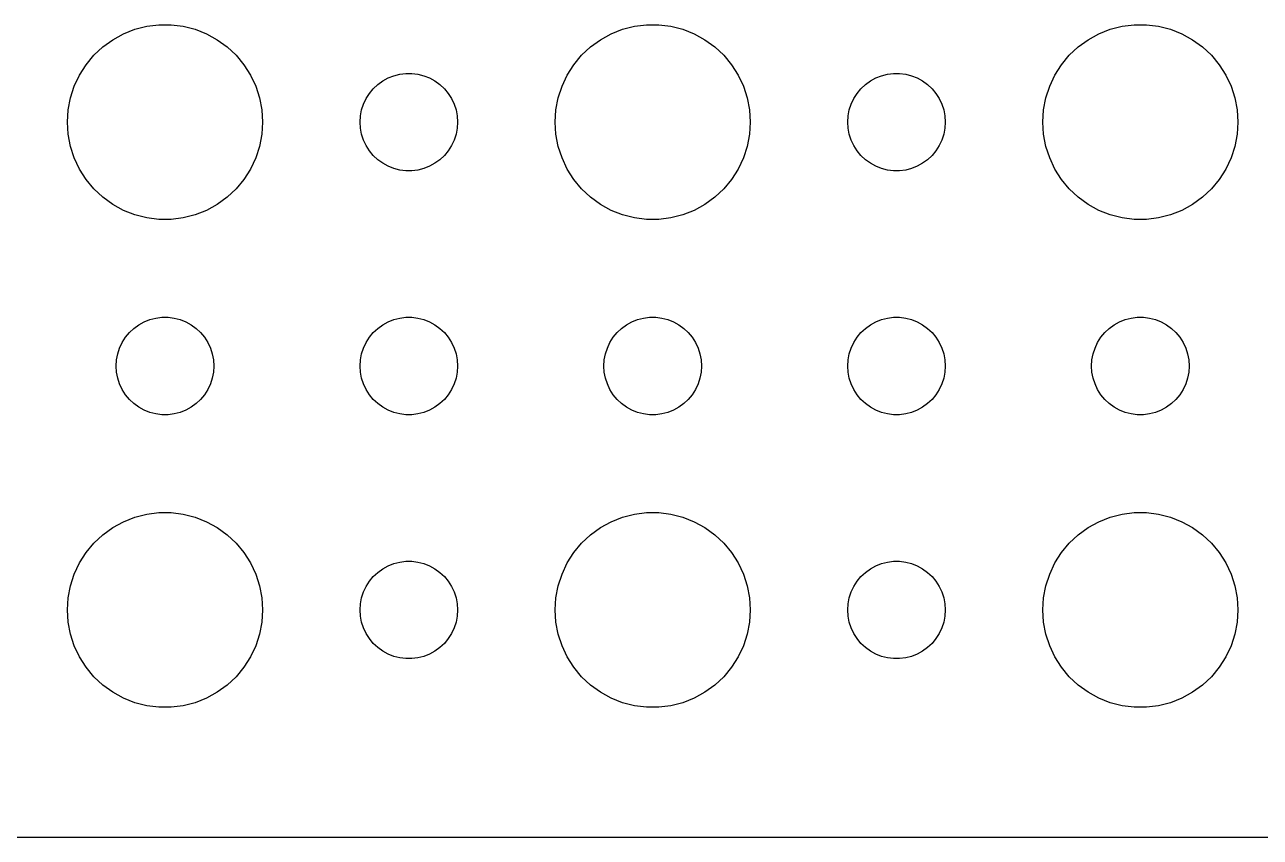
# Model space of a CAD drawing. Header units: metres. Extents: x -134 to 134, y 176 to 394.
# Drawn here: x -71.81 to -33.81, y 290.01 to 314.99 of the extents above; entities that cross this region are included whole.
import ezdxf

# ---------------------------------------------------------------- set-up
doc = ezdxf.new("R2010")
doc.units = ezdxf.units.M

msp = doc.modelspace()

# ---------------------------------------------------------------- linework, layer by layer
for p, q in [((-69.1075, 314.533), (-68.7773, 314.714)), ((-68.7773, 314.714), (-68.427, 314.853)), ((-68.427, 314.853), (-68.0621, 314.947)), ((-68.0621, 314.947), (-67.6884, 314.994)), ((-67.6884, 314.994), (-67.3116, 314.994)), ((-67.3116, 314.994), (-66.9379, 314.947)), ((-66.9379, 314.947), (-66.573, 314.853)), ((-66.573, 314.853), (-66.2227, 314.714)), ((-66.2227, 314.714), (-65.8925, 314.533)), ((-54.1075, 314.533), (-53.7773, 314.714)), ((-53.7773, 314.714), (-53.427, 314.853)), ((-53.427, 314.853), (-53.0621, 314.947)), ((-53.0621, 314.947), (-52.6884, 314.994)), ((-52.6884, 314.994), (-52.3116, 314.994)), ((-52.3116, 314.994), (-51.9379, 314.947)), ((-51.9379, 314.947), (-51.5729, 314.853)), ((-51.5729, 314.853), (-51.2227, 314.714)), ((-51.2227, 314.714), (-50.8925, 314.533)), ((-39.1075, 314.533), (-38.7773, 314.714)), ((-38.7773, 314.714), (-38.427, 314.853)), ((-38.427, 314.853), (-38.0621, 314.947)), ((-38.0621, 314.947), (-37.6884, 314.994)), ((-37.6884, 314.994), (-37.3116, 314.994)), ((-37.3116, 314.994), (-36.9379, 314.947)), ((-36.9379, 314.947), (-36.5729, 314.853)), ((-36.5729, 314.853), (-36.2227, 314.714)), ((-36.2227, 314.714), (-35.8925, 314.533)), ((-69.6869, 314.054), (-69.4123, 314.312)), ((-69.4123, 314.312), (-69.1075, 314.533)), ((-65.8925, 314.533), (-65.5877, 314.312)), ((-65.5877, 314.312), (-65.3131, 314.054)), ((-54.6869, 314.054), (-54.4123, 314.312)), ((-54.4123, 314.312), (-54.1075, 314.533)), ((-50.8925, 314.533), (-50.5877, 314.312)), ((-50.5877, 314.312), (-50.3131, 314.054)), ((-39.6869, 314.054), (-39.4123, 314.312)), ((-39.4123, 314.312), (-39.1075, 314.533)), ((-35.8925, 314.533), (-35.5877, 314.312)), ((-35.5877, 314.312), (-35.3131, 314.054)), ((-69.927, 313.763), (-69.6869, 314.054)), ((-65.3131, 314.054), (-65.073, 313.763)), ((-54.927, 313.763), (-54.6869, 314.054)), ((-50.3131, 314.054), (-50.0729, 313.763)), ((-39.927, 313.763), (-39.6869, 314.054)), ((-35.3131, 314.054), (-35.0729, 313.763)), ((-70.1289, 313.445), (-69.927, 313.763)), ((-65.073, 313.763), (-64.8711, 313.445)), ((-55.1289, 313.445), (-54.927, 313.763)), ((-50.0729, 313.763), (-49.8711, 313.445)), ((-40.1289, 313.445), (-39.927, 313.763)), ((-35.0729, 313.763), (-34.8711, 313.445)), ((-70.2893, 313.104), (-70.1289, 313.445)), ((-64.8711, 313.445), (-64.7107, 313.104)), ((-61.0934, 313.027), (-60.9561, 313.156)), ((-60.9561, 313.156), (-60.8037, 313.266)), ((-60.8037, 313.266), (-60.6387, 313.357)), ((-60.6387, 313.357), (-60.4635, 313.427)), ((-60.4635, 313.427), (-60.2811, 313.473)), ((-60.2811, 313.473), (-60.0942, 313.497)), ((-60.0942, 313.497), (-59.9058, 313.497)), ((-59.9058, 313.497), (-59.7189, 313.473)), ((-59.7189, 313.473), (-59.5365, 313.427)), ((-59.5365, 313.427), (-59.3613, 313.357)), ((-59.3613, 313.357), (-59.1963, 313.266)), ((-59.1963, 313.266), (-59.0439, 313.156)), ((-59.0439, 313.156), (-58.9065, 313.027)), ((-55.2893, 313.104), (-55.1289, 313.445)), ((-49.8711, 313.445), (-49.7107, 313.104)), ((-46.0934, 313.027), (-45.9561, 313.156)), ((-45.9561, 313.156), (-45.8037, 313.266)), ((-45.8037, 313.266), (-45.6387, 313.357)), ((-45.6387, 313.357), (-45.4635, 313.427)), ((-45.4635, 313.427), (-45.2811, 313.473)), ((-45.2811, 313.473), (-45.0942, 313.497)), ((-45.0942, 313.497), (-44.9058, 313.497)), ((-44.9058, 313.497), (-44.7189, 313.473)), ((-44.7189, 313.473), (-44.5365, 313.427)), ((-44.5365, 313.427), (-44.3613, 313.357)), ((-44.3613, 313.357), (-44.1963, 313.266)), ((-44.1963, 313.266), (-44.0439, 313.156)), ((-44.0439, 313.156), (-43.9065, 313.027)), ((-40.2893, 313.104), (-40.1289, 313.445)), ((-34.8711, 313.445), (-34.7107, 313.104)), ((-70.4057, 312.746), (-70.2893, 313.104)), ((-64.7107, 313.104), (-64.5943, 312.746)), ((-61.3145, 312.723), (-61.2135, 312.882)), ((-61.2135, 312.882), (-61.0934, 313.027)), ((-58.9065, 313.027), (-58.7865, 312.882)), ((-58.7865, 312.882), (-58.6855, 312.723)), ((-55.4057, 312.746), (-55.2893, 313.104)), ((-49.7107, 313.104), (-49.5942, 312.746)), ((-46.3145, 312.723), (-46.2135, 312.882)), ((-46.2135, 312.882), (-46.0934, 313.027)), ((-43.9065, 313.027), (-43.7865, 312.882)), ((-43.7865, 312.882), (-43.6855, 312.723)), ((-40.4057, 312.746), (-40.2893, 313.104)), ((-34.7107, 313.104), (-34.5942, 312.746)), ((-70.4763, 312.376), (-70.4057, 312.746)), ((-64.5943, 312.746), (-64.5237, 312.376)), ((-61.4529, 312.373), (-61.3947, 312.552)), ((-61.3947, 312.552), (-61.3145, 312.723)), ((-58.6855, 312.723), (-58.6053, 312.552)), ((-58.6053, 312.552), (-58.5471, 312.373)), ((-55.4763, 312.376), (-55.4057, 312.746)), ((-49.5942, 312.746), (-49.5237, 312.376)), ((-46.4529, 312.373), (-46.3947, 312.552)), ((-46.3947, 312.552), (-46.3145, 312.723)), ((-43.6855, 312.723), (-43.6053, 312.552)), ((-43.6053, 312.552), (-43.5471, 312.373)), ((-40.4763, 312.376), (-40.4057, 312.746)), ((-34.5942, 312.746), (-34.5237, 312.376)), ((-70.5, 312), (-70.4763, 312.376)), ((-64.5237, 312.376), (-64.5, 312)), ((-61.5, 312), (-61.4882, 312.188)), ((-61.4882, 312.188), (-61.4529, 312.373)), ((-58.5471, 312.373), (-58.5118, 312.188)), ((-58.5118, 312.188), (-58.5, 312)), ((-55.5, 312), (-55.4763, 312.376)), ((-49.5237, 312.376), (-49.5, 312)), ((-46.5, 312), (-46.4882, 312.188)), ((-46.4882, 312.188), (-46.4529, 312.373)), ((-43.5471, 312.373), (-43.5118, 312.188)), ((-43.5118, 312.188), (-43.5, 312)), ((-40.5, 312), (-40.4763, 312.376)), ((-34.5237, 312.376), (-34.5, 312)), ((-70.4763, 311.624), (-70.5, 312)), ((-64.5, 312), (-64.5237, 311.624)), ((-61.4882, 311.812), (-61.5, 312)), ((-61.4529, 311.627), (-61.4882, 311.812)), ((-61.3947, 311.448), (-61.4529, 311.627)), ((-58.5471, 311.627), (-58.6053, 311.448)), ((-58.5118, 311.812), (-58.5471, 311.627)), ((-58.5, 312), (-58.5118, 311.812)), ((-55.4763, 311.624), (-55.5, 312)), ((-49.5, 312), (-49.5237, 311.624)), ((-46.4882, 311.812), (-46.5, 312)), ((-46.4529, 311.627), (-46.4882, 311.812)), ((-46.3947, 311.448), (-46.4529, 311.627)), ((-43.5471, 311.627), (-43.6053, 311.448)), ((-43.5118, 311.812), (-43.5471, 311.627)), ((-43.5, 312), (-43.5118, 311.812)), ((-40.4763, 311.624), (-40.5, 312)), ((-34.5, 312), (-34.5237, 311.624)), ((-70.4057, 311.254), (-70.4763, 311.624)), ((-70.2893, 310.896), (-70.4057, 311.254)), ((-64.5943, 311.254), (-64.7107, 310.896)), ((-64.5237, 311.624), (-64.5943, 311.254)), ((-61.3145, 311.277), (-61.3947, 311.448)), ((-61.2135, 311.118), (-61.3145, 311.277)), ((-58.6855, 311.277), (-58.7865, 311.118)), ((-58.6053, 311.448), (-58.6855, 311.277)), ((-55.4057, 311.254), (-55.4763, 311.624)), ((-55.2893, 310.896), (-55.4057, 311.254)), ((-49.5942, 311.254), (-49.7107, 310.896)), ((-49.5237, 311.624), (-49.5942, 311.254)), ((-46.3145, 311.277), (-46.3947, 311.448)), ((-46.2135, 311.118), (-46.3145, 311.277)), ((-43.6855, 311.277), (-43.7865, 311.118)), ((-43.6053, 311.448), (-43.6855, 311.277)), ((-40.4057, 311.254), (-40.4763, 311.624)), ((-40.2893, 310.896), (-40.4057, 311.254)), ((-34.5942, 311.254), (-34.7107, 310.896)), ((-34.5237, 311.624), (-34.5942, 311.254)), ((-70.1289, 310.555), (-70.2893, 310.896)), ((-64.7107, 310.896), (-64.8711, 310.555)), ((-61.0934, 310.973), (-61.2135, 311.118)), ((-60.9561, 310.844), (-61.0934, 310.973)), ((-58.9065, 310.973), (-59.0439, 310.844)), ((-58.7865, 311.118), (-58.9065, 310.973)), ((-55.1289, 310.555), (-55.2893, 310.896)), ((-49.7107, 310.896), (-49.8711, 310.555)), ((-46.0934, 310.973), (-46.2135, 311.118)), ((-45.9561, 310.844), (-46.0934, 310.973)), ((-43.9065, 310.973), (-44.0439, 310.844)), ((-43.7865, 311.118), (-43.9065, 310.973)), ((-40.1289, 310.555), (-40.2893, 310.896)), ((-34.7107, 310.896), (-34.8711, 310.555)), ((-69.927, 310.237), (-70.1289, 310.555)), ((-64.8711, 310.555), (-65.073, 310.237)), ((-60.8037, 310.734), (-60.9561, 310.844)), ((-60.6387, 310.643), (-60.8037, 310.734)), ((-60.4635, 310.573), (-60.6387, 310.643)), ((-60.2811, 310.527), (-60.4635, 310.573)), ((-60.0942, 310.503), (-60.2811, 310.527)), ((-59.9058, 310.503), (-60.0942, 310.503)), ((-59.7189, 310.527), (-59.9058, 310.503)), ((-59.5365, 310.573), (-59.7189, 310.527)), ((-59.3613, 310.643), (-59.5365, 310.573)), ((-59.1963, 310.734), (-59.3613, 310.643)), ((-59.0439, 310.844), (-59.1963, 310.734)), ((-54.927, 310.237), (-55.1289, 310.555)), ((-49.8711, 310.555), (-50.0729, 310.237)), ((-45.8037, 310.734), (-45.9561, 310.844)), ((-45.6387, 310.643), (-45.8037, 310.734)), ((-45.4635, 310.573), (-45.6387, 310.643)), ((-45.2811, 310.527), (-45.4635, 310.573)), ((-45.0942, 310.503), (-45.2811, 310.527)), ((-44.9058, 310.503), (-45.0942, 310.503)), ((-44.7189, 310.527), (-44.9058, 310.503)), ((-44.5365, 310.573), (-44.7189, 310.527)), ((-44.3613, 310.643), (-44.5365, 310.573)), ((-44.1963, 310.734), (-44.3613, 310.643)), ((-44.0439, 310.844), (-44.1963, 310.734)), ((-39.927, 310.237), (-40.1289, 310.555)), ((-34.8711, 310.555), (-35.0729, 310.237)), ((-69.6869, 309.946), (-69.927, 310.237)), ((-65.073, 310.237), (-65.3131, 309.946)), ((-54.6869, 309.946), (-54.927, 310.237)), ((-50.0729, 310.237), (-50.3131, 309.946)), ((-39.6869, 309.946), (-39.927, 310.237)), ((-35.0729, 310.237), (-35.3131, 309.946)), ((-69.4123, 309.688), (-69.6869, 309.946)), ((-65.3131, 309.946), (-65.5877, 309.688)), ((-54.4123, 309.688), (-54.6869, 309.946)), ((-50.3131, 309.946), (-50.5877, 309.688)), ((-39.4123, 309.688), (-39.6869, 309.946)), ((-35.3131, 309.946), (-35.5877, 309.688)), ((-69.1075, 309.467), (-69.4123, 309.688)), ((-68.7773, 309.286), (-69.1075, 309.467)), ((-65.8925, 309.467), (-66.2227, 309.286)), ((-65.5877, 309.688), (-65.8925, 309.467)), ((-54.1075, 309.467), (-54.4123, 309.688)), ((-53.7773, 309.286), (-54.1075, 309.467)), ((-50.8925, 309.467), (-51.2227, 309.286)), ((-50.5877, 309.688), (-50.8925, 309.467)), ((-39.1075, 309.467), (-39.4123, 309.688)), ((-38.7773, 309.286), (-39.1075, 309.467)), ((-35.8925, 309.467), (-36.2227, 309.286)), ((-35.5877, 309.688), (-35.8925, 309.467)), ((-68.427, 309.147), (-68.7773, 309.286)), ((-68.0621, 309.053), (-68.427, 309.147)), ((-67.6884, 309.006), (-68.0621, 309.053)), ((-67.3116, 309.006), (-67.6884, 309.006)), ((-66.9379, 309.053), (-67.3116, 309.006)), ((-66.573, 309.147), (-66.9379, 309.053)), ((-66.2227, 309.286), (-66.573, 309.147)), ((-53.427, 309.147), (-53.7773, 309.286)), ((-53.0621, 309.053), (-53.427, 309.147)), ((-52.6884, 309.006), (-53.0621, 309.053)), ((-52.3116, 309.006), (-52.6884, 309.006)), ((-51.9379, 309.053), (-52.3116, 309.006)), ((-51.5729, 309.147), (-51.9379, 309.053)), ((-51.2227, 309.286), (-51.5729, 309.147)), ((-38.427, 309.147), (-38.7773, 309.286)), ((-38.0621, 309.053), (-38.427, 309.147)), ((-37.6884, 309.006), (-38.0621, 309.053)), ((-37.3116, 309.006), (-37.6884, 309.006)), ((-36.9379, 309.053), (-37.3116, 309.006)), ((-36.5729, 309.147), (-36.9379, 309.053)), ((-36.2227, 309.286), (-36.5729, 309.147)), ((-68.1387, 305.857), (-67.9635, 305.927)), ((-67.9635, 305.927), (-67.7811, 305.973)), ((-67.7811, 305.973), (-67.5942, 305.997)), ((-67.5942, 305.997), (-67.4058, 305.997)), ((-67.4058, 305.997), (-67.2189, 305.973)), ((-67.2189, 305.973), (-67.0365, 305.927)), ((-67.0365, 305.927), (-66.8613, 305.857)), ((-60.6387, 305.857), (-60.4635, 305.927)), ((-60.4635, 305.927), (-60.2811, 305.973)), ((-60.2811, 305.973), (-60.0942, 305.997)), ((-60.0942, 305.997), (-59.9058, 305.997)), ((-59.9058, 305.997), (-59.7189, 305.973)), ((-59.7189, 305.973), (-59.5365, 305.927)), ((-59.5365, 305.927), (-59.3613, 305.857)), ((-53.1387, 305.857), (-52.9635, 305.927)), ((-52.9635, 305.927), (-52.7811, 305.973)), ((-52.7811, 305.973), (-52.5942, 305.997)), ((-52.5942, 305.997), (-52.4058, 305.997)), ((-52.4058, 305.997), (-52.2189, 305.973)), ((-52.2189, 305.973), (-52.0365, 305.927)), ((-52.0365, 305.927), (-51.8613, 305.857)), ((-45.6387, 305.857), (-45.4635, 305.927)), ((-45.4635, 305.927), (-45.2811, 305.973)), ((-45.2811, 305.973), (-45.0942, 305.997)), ((-45.0942, 305.997), (-44.9058, 305.997)), ((-44.9058, 305.997), (-44.7189, 305.973)), ((-44.7189, 305.973), (-44.5365, 305.927)), ((-44.5365, 305.927), (-44.3613, 305.857)), ((-38.1387, 305.857), (-37.9635, 305.927)), ((-37.9635, 305.927), (-37.7811, 305.973)), ((-37.7811, 305.973), (-37.5942, 305.997)), ((-37.5942, 305.997), (-37.4058, 305.997)), ((-37.4058, 305.997), (-37.2189, 305.973)), ((-37.2189, 305.973), (-37.0365, 305.927)), ((-37.0365, 305.927), (-36.8613, 305.857)), ((-68.5934, 305.527), (-68.4561, 305.656)), ((-68.4561, 305.656), (-68.3037, 305.766)), ((-68.3037, 305.766), (-68.1387, 305.857)), ((-66.8613, 305.857), (-66.6963, 305.766)), ((-66.6963, 305.766), (-66.5439, 305.656)), ((-66.5439, 305.656), (-66.4065, 305.527)), ((-61.0934, 305.527), (-60.9561, 305.656)), ((-60.9561, 305.656), (-60.8037, 305.766)), ((-60.8037, 305.766), (-60.6387, 305.857)), ((-59.3613, 305.857), (-59.1963, 305.766)), ((-59.1963, 305.766), (-59.0439, 305.656)), ((-59.0439, 305.656), (-58.9065, 305.527)), ((-53.5934, 305.527), (-53.4561, 305.656)), ((-53.4561, 305.656), (-53.3037, 305.766)), ((-53.3037, 305.766), (-53.1387, 305.857)), ((-51.8613, 305.857), (-51.6963, 305.766)), ((-51.6963, 305.766), (-51.5439, 305.656)), ((-51.5439, 305.656), (-51.4065, 305.527)), ((-46.0934, 305.527), (-45.9561, 305.656)), ((-45.9561, 305.656), (-45.8037, 305.766)), ((-45.8037, 305.766), (-45.6387, 305.857)), ((-44.3613, 305.857), (-44.1963, 305.766)), ((-44.1963, 305.766), (-44.0439, 305.656)), ((-44.0439, 305.656), (-43.9065, 305.527)), ((-38.5934, 305.527), (-38.4561, 305.656)), ((-38.4561, 305.656), (-38.3037, 305.766)), ((-38.3037, 305.766), (-38.1387, 305.857)), ((-36.8613, 305.857), (-36.6963, 305.766)), ((-36.6963, 305.766), (-36.5439, 305.656)), ((-36.5439, 305.656), (-36.4065, 305.527)), ((-68.8947, 305.052), (-68.8145, 305.223)), ((-68.8145, 305.223), (-68.7135, 305.382)), ((-68.7135, 305.382), (-68.5934, 305.527)), ((-66.4065, 305.527), (-66.2865, 305.382)), ((-66.2865, 305.382), (-66.1855, 305.223)), ((-66.1855, 305.223), (-66.1053, 305.052)), ((-61.3947, 305.052), (-61.3145, 305.223)), ((-61.3145, 305.223), (-61.2135, 305.382)), ((-61.2135, 305.382), (-61.0934, 305.527)), ((-58.9065, 305.527), (-58.7865, 305.382)), ((-58.7865, 305.382), (-58.6855, 305.223)), ((-58.6855, 305.223), (-58.6053, 305.052)), ((-53.8947, 305.052), (-53.8145, 305.223)), ((-53.8145, 305.223), (-53.7135, 305.382)), ((-53.7135, 305.382), (-53.5934, 305.527)), ((-51.4065, 305.527), (-51.2865, 305.382)), ((-51.2865, 305.382), (-51.1855, 305.223)), ((-51.1855, 305.223), (-51.1053, 305.052)), ((-46.3947, 305.052), (-46.3145, 305.223)), ((-46.3145, 305.223), (-46.2135, 305.382)), ((-46.2135, 305.382), (-46.0934, 305.527)), ((-43.9065, 305.527), (-43.7865, 305.382)), ((-43.7865, 305.382), (-43.6855, 305.223)), ((-43.6855, 305.223), (-43.6053, 305.052)), ((-38.8947, 305.052), (-38.8145, 305.223)), ((-38.8145, 305.223), (-38.7135, 305.382)), ((-38.7135, 305.382), (-38.5934, 305.527)), ((-36.4065, 305.527), (-36.2865, 305.382)), ((-36.2865, 305.382), (-36.1855, 305.223)), ((-36.1855, 305.223), (-36.1053, 305.052)), ((-68.9882, 304.688), (-68.9529, 304.873)), ((-68.9529, 304.873), (-68.8947, 305.052)), ((-66.1053, 305.052), (-66.0471, 304.873)), ((-66.0471, 304.873), (-66.0118, 304.688)), ((-61.4882, 304.688), (-61.4529, 304.873)), ((-61.4529, 304.873), (-61.3947, 305.052)), ((-58.6053, 305.052), (-58.5471, 304.873)), ((-58.5471, 304.873), (-58.5118, 304.688)), ((-53.9882, 304.688), (-53.9529, 304.873)), ((-53.9529, 304.873), (-53.8947, 305.052)), ((-51.1053, 305.052), (-51.0471, 304.873)), ((-51.0471, 304.873), (-51.0118, 304.688)), ((-46.4882, 304.688), (-46.4529, 304.873)), ((-46.4529, 304.873), (-46.3947, 305.052)), ((-43.6053, 305.052), (-43.5471, 304.873)), ((-43.5471, 304.873), (-43.5118, 304.688)), ((-38.9882, 304.688), (-38.9529, 304.873)), ((-38.9529, 304.873), (-38.8947, 305.052)), ((-36.1053, 305.052), (-36.0471, 304.873)), ((-36.0471, 304.873), (-36.0118, 304.688)), ((-69, 304.5), (-68.9882, 304.688)), ((-68.9882, 304.312), (-69, 304.5)), ((-66.0118, 304.688), (-66, 304.5)), ((-66, 304.5), (-66.0118, 304.312)), ((-61.5, 304.5), (-61.4882, 304.688)), ((-61.4882, 304.312), (-61.5, 304.5)), ((-58.5118, 304.688), (-58.5, 304.5)), ((-58.5, 304.5), (-58.5118, 304.312)), ((-54, 304.5), (-53.9882, 304.688)), ((-53.9882, 304.312), (-54, 304.5)), ((-51.0118, 304.688), (-51, 304.5)), ((-51, 304.5), (-51.0118, 304.312)), ((-46.5, 304.5), (-46.4882, 304.688)), ((-46.4882, 304.312), (-46.5, 304.5)), ((-43.5118, 304.688), (-43.5, 304.5)), ((-43.5, 304.5), (-43.5118, 304.312)), ((-39, 304.5), (-38.9882, 304.688)), ((-38.9882, 304.312), (-39, 304.5)), ((-36.0118, 304.688), (-36, 304.5)), ((-36, 304.5), (-36.0118, 304.312)), ((-68.9529, 304.127), (-68.9882, 304.312)), ((-68.8947, 303.948), (-68.9529, 304.127)), ((-66.0471, 304.127), (-66.1053, 303.948)), ((-66.0118, 304.312), (-66.0471, 304.127)), ((-61.4529, 304.127), (-61.4882, 304.312)), ((-61.3947, 303.948), (-61.4529, 304.127)), ((-58.5471, 304.127), (-58.6053, 303.948)), ((-58.5118, 304.312), (-58.5471, 304.127)), ((-53.9529, 304.127), (-53.9882, 304.312)), ((-53.8947, 303.948), (-53.9529, 304.127)), ((-51.0471, 304.127), (-51.1053, 303.948)), ((-51.0118, 304.312), (-51.0471, 304.127)), ((-46.4529, 304.127), (-46.4882, 304.312)), ((-46.3947, 303.948), (-46.4529, 304.127)), ((-43.5471, 304.127), (-43.6053, 303.948)), ((-43.5118, 304.312), (-43.5471, 304.127)), ((-38.9529, 304.127), (-38.9882, 304.312)), ((-38.8947, 303.948), (-38.9529, 304.127)), ((-36.0471, 304.127), (-36.1053, 303.948)), ((-36.0118, 304.312), (-36.0471, 304.127)), ((-68.8145, 303.777), (-68.8947, 303.948)), ((-68.7135, 303.618), (-68.8145, 303.777)), ((-66.1855, 303.777), (-66.2865, 303.618)), ((-66.1053, 303.948), (-66.1855, 303.777)), ((-61.3145, 303.777), (-61.3947, 303.948)), ((-61.2135, 303.618), (-61.3145, 303.777)), ((-58.6855, 303.777), (-58.7865, 303.618)), ((-58.6053, 303.948), (-58.6855, 303.777)), ((-53.8145, 303.777), (-53.8947, 303.948)), ((-53.7135, 303.618), (-53.8145, 303.777)), ((-51.1855, 303.777), (-51.2865, 303.618)), ((-51.1053, 303.948), (-51.1855, 303.777)), ((-46.3145, 303.777), (-46.3947, 303.948)), ((-46.2135, 303.618), (-46.3145, 303.777)), ((-43.6855, 303.777), (-43.7865, 303.618)), ((-43.6053, 303.948), (-43.6855, 303.777)), ((-38.8145, 303.777), (-38.8947, 303.948)), ((-38.7135, 303.618), (-38.8145, 303.777)), ((-36.1855, 303.777), (-36.2865, 303.618)), ((-36.1053, 303.948), (-36.1855, 303.777)), ((-68.5934, 303.473), (-68.7135, 303.618)), ((-68.4561, 303.344), (-68.5934, 303.473)), ((-68.3037, 303.234), (-68.4561, 303.344)), ((-66.5439, 303.344), (-66.6963, 303.234)), ((-66.4065, 303.473), (-66.5439, 303.344)), ((-66.2865, 303.618), (-66.4065, 303.473)), ((-61.0934, 303.473), (-61.2135, 303.618)), ((-60.9561, 303.344), (-61.0934, 303.473)), ((-60.8037, 303.234), (-60.9561, 303.344)), ((-59.0439, 303.344), (-59.1963, 303.234)), ((-58.9065, 303.473), (-59.0439, 303.344)), ((-58.7865, 303.618), (-58.9065, 303.473)), ((-53.5934, 303.473), (-53.7135, 303.618)), ((-53.4561, 303.344), (-53.5934, 303.473)), ((-53.3037, 303.234), (-53.4561, 303.344)), ((-51.5439, 303.344), (-51.6963, 303.234)), ((-51.4065, 303.473), (-51.5439, 303.344)), ((-51.2865, 303.618), (-51.4065, 303.473)), ((-46.0934, 303.473), (-46.2135, 303.618)), ((-45.9561, 303.344), (-46.0934, 303.473)), ((-45.8037, 303.234), (-45.9561, 303.344)), ((-44.0439, 303.344), (-44.1963, 303.234)), ((-43.9065, 303.473), (-44.0439, 303.344)), ((-43.7865, 303.618), (-43.9065, 303.473)), ((-38.5934, 303.473), (-38.7135, 303.618)), ((-38.4561, 303.344), (-38.5934, 303.473)), ((-38.3037, 303.234), (-38.4561, 303.344)), ((-36.5439, 303.344), (-36.6963, 303.234)), ((-36.4065, 303.473), (-36.5439, 303.344)), ((-36.2865, 303.618), (-36.4065, 303.473)), ((-68.1387, 303.143), (-68.3037, 303.234)), ((-67.9635, 303.073), (-68.1387, 303.143)), ((-67.7811, 303.027), (-67.9635, 303.073)), ((-67.5942, 303.003), (-67.7811, 303.027)), ((-67.4058, 303.003), (-67.5942, 303.003)), ((-67.2189, 303.027), (-67.4058, 303.003)), ((-67.0365, 303.073), (-67.2189, 303.027)), ((-66.8613, 303.143), (-67.0365, 303.073)), ((-66.6963, 303.234), (-66.8613, 303.143)), ((-60.6387, 303.143), (-60.8037, 303.234)), ((-60.4635, 303.073), (-60.6387, 303.143)), ((-60.2811, 303.027), (-60.4635, 303.073)), ((-60.0942, 303.003), (-60.2811, 303.027)), ((-59.9058, 303.003), (-60.0942, 303.003)), ((-59.7189, 303.027), (-59.9058, 303.003)), ((-59.5365, 303.073), (-59.7189, 303.027)), ((-59.3613, 303.143), (-59.5365, 303.073)), ((-59.1963, 303.234), (-59.3613, 303.143)), ((-53.1387, 303.143), (-53.3037, 303.234)), ((-52.9635, 303.073), (-53.1387, 303.143)), ((-52.7811, 303.027), (-52.9635, 303.073)), ((-52.5942, 303.003), (-52.7811, 303.027)), ((-52.4058, 303.003), (-52.5942, 303.003)), ((-52.2189, 303.027), (-52.4058, 303.003)), ((-52.0365, 303.073), (-52.2189, 303.027)), ((-51.8613, 303.143), (-52.0365, 303.073)), ((-51.6963, 303.234), (-51.8613, 303.143)), ((-45.6387, 303.143), (-45.8037, 303.234)), ((-45.4635, 303.073), (-45.6387, 303.143)), ((-45.2811, 303.027), (-45.4635, 303.073)), ((-45.0942, 303.003), (-45.2811, 303.027)), ((-44.9058, 303.003), (-45.0942, 303.003)), ((-44.7189, 303.027), (-44.9058, 303.003)), ((-44.5365, 303.073), (-44.7189, 303.027)), ((-44.3613, 303.143), (-44.5365, 303.073)), ((-44.1963, 303.234), (-44.3613, 303.143)), ((-38.1387, 303.143), (-38.3037, 303.234)), ((-37.9635, 303.073), (-38.1387, 303.143)), ((-37.7811, 303.027), (-37.9635, 303.073)), ((-37.5942, 303.003), (-37.7811, 303.027)), ((-37.4058, 303.003), (-37.5942, 303.003)), ((-37.2189, 303.027), (-37.4058, 303.003)), ((-37.0365, 303.073), (-37.2189, 303.027)), ((-36.8613, 303.143), (-37.0365, 303.073)), ((-36.6963, 303.234), (-36.8613, 303.143)), ((-68.7773, 299.714), (-68.427, 299.853)), ((-68.427, 299.853), (-68.0621, 299.947)), ((-68.0621, 299.947), (-67.6884, 299.994)), ((-67.6884, 299.994), (-67.3116, 299.994)), ((-67.3116, 299.994), (-66.9379, 299.947)), ((-66.9379, 299.947), (-66.573, 299.853)), ((-66.573, 299.853), (-66.2227, 299.714)), ((-53.7773, 299.714), (-53.427, 299.853)), ((-53.427, 299.853), (-53.0621, 299.947)), ((-53.0621, 299.947), (-52.6884, 299.994)), ((-52.6884, 299.994), (-52.3116, 299.994)), ((-52.3116, 299.994), (-51.9379, 299.947)), ((-51.9379, 299.947), (-51.5729, 299.853)), ((-51.5729, 299.853), (-51.2227, 299.714)), ((-38.7773, 299.714), (-38.427, 299.853)), ((-38.427, 299.853), (-38.0621, 299.947)), ((-38.0621, 299.947), (-37.6884, 299.994)), ((-37.6884, 299.994), (-37.3116, 299.994)), ((-37.3116, 299.994), (-36.9379, 299.947)), ((-36.9379, 299.947), (-36.5729, 299.853)), ((-36.5729, 299.853), (-36.2227, 299.714)), ((-69.4123, 299.312), (-69.1075, 299.533)), ((-69.1075, 299.533), (-68.7773, 299.714)), ((-66.2227, 299.714), (-65.8925, 299.533)), ((-65.8925, 299.533), (-65.5877, 299.312)), ((-54.4123, 299.312), (-54.1075, 299.533)), ((-54.1075, 299.533), (-53.7773, 299.714)), ((-51.2227, 299.714), (-50.8925, 299.533)), ((-50.8925, 299.533), (-50.5877, 299.312)), ((-39.4123, 299.312), (-39.1075, 299.533)), ((-39.1075, 299.533), (-38.7773, 299.714)), ((-36.2227, 299.714), (-35.8925, 299.533)), ((-35.8925, 299.533), (-35.5877, 299.312)), ((-69.6869, 299.054), (-69.4123, 299.312)), ((-65.5877, 299.312), (-65.3131, 299.054)), ((-54.6869, 299.054), (-54.4123, 299.312)), ((-50.5877, 299.312), (-50.3131, 299.054)), ((-39.6869, 299.054), (-39.4123, 299.312)), ((-35.5877, 299.312), (-35.3131, 299.054)), ((-70.1289, 298.445), (-69.927, 298.763)), ((-69.927, 298.763), (-69.6869, 299.054)), ((-65.3131, 299.054), (-65.073, 298.763)), ((-65.073, 298.763), (-64.8711, 298.445)), ((-55.1289, 298.445), (-54.927, 298.763)), ((-54.927, 298.763), (-54.6869, 299.054)), ((-50.3131, 299.054), (-50.0729, 298.763)), ((-50.0729, 298.763), (-49.8711, 298.445)), ((-40.1289, 298.445), (-39.927, 298.763)), ((-39.927, 298.763), (-39.6869, 299.054)), ((-35.3131, 299.054), (-35.0729, 298.763)), ((-35.0729, 298.763), (-34.8711, 298.445)), ((-70.2893, 298.104), (-70.1289, 298.445)), ((-64.8711, 298.445), (-64.7107, 298.104)), ((-60.8037, 298.266), (-60.6387, 298.357)), ((-60.6387, 298.357), (-60.4635, 298.427)), ((-60.4635, 298.427), (-60.2811, 298.473)), ((-60.2811, 298.473), (-60.0942, 298.497)), ((-60.0942, 298.497), (-59.9058, 298.497)), ((-59.9058, 298.497), (-59.7189, 298.473)), ((-59.7189, 298.473), (-59.5365, 298.427)), ((-59.5365, 298.427), (-59.3613, 298.357)), ((-59.3613, 298.357), (-59.1963, 298.266)), ((-55.2893, 298.104), (-55.1289, 298.445)), ((-49.8711, 298.445), (-49.7107, 298.104)), ((-45.8037, 298.266), (-45.6387, 298.357)), ((-45.6387, 298.357), (-45.4635, 298.427)), ((-45.4635, 298.427), (-45.2811, 298.473)), ((-45.2811, 298.473), (-45.0942, 298.497)), ((-45.0942, 298.497), (-44.9058, 298.497)), ((-44.9058, 298.497), (-44.7189, 298.473)), ((-44.7189, 298.473), (-44.5365, 298.427)), ((-44.5365, 298.427), (-44.3613, 298.357)), ((-44.3613, 298.357), (-44.1963, 298.266)), ((-40.2893, 298.104), (-40.1289, 298.445)), ((-34.8711, 298.445), (-34.7107, 298.104)), ((-70.4057, 297.746), (-70.2893, 298.104)), ((-64.7107, 298.104), (-64.5943, 297.746)), ((-61.2135, 297.882), (-61.0934, 298.027)), ((-61.0934, 298.027), (-60.9561, 298.156)), ((-60.9561, 298.156), (-60.8037, 298.266)), ((-59.1963, 298.266), (-59.0439, 298.156)), ((-59.0439, 298.156), (-58.9065, 298.027)), ((-58.9065, 298.027), (-58.7865, 297.882)), ((-55.4057, 297.746), (-55.2893, 298.104)), ((-49.7107, 298.104), (-49.5942, 297.746)), ((-46.2135, 297.882), (-46.0934, 298.027)), ((-46.0934, 298.027), (-45.9561, 298.156)), ((-45.9561, 298.156), (-45.8037, 298.266)), ((-44.1963, 298.266), (-44.0439, 298.156)), ((-44.0439, 298.156), (-43.9065, 298.027)), ((-43.9065, 298.027), (-43.7865, 297.882)), ((-40.4057, 297.746), (-40.2893, 298.104)), ((-34.7107, 298.104), (-34.5942, 297.746)), ((-70.4763, 297.376), (-70.4057, 297.746)), ((-64.5943, 297.746), (-64.5237, 297.376)), ((-61.3947, 297.552), (-61.3145, 297.723)), ((-61.3145, 297.723), (-61.2135, 297.882)), ((-58.7865, 297.882), (-58.6855, 297.723)), ((-58.6855, 297.723), (-58.6053, 297.552)), ((-55.4763, 297.376), (-55.4057, 297.746)), ((-49.5942, 297.746), (-49.5237, 297.376)), ((-46.3947, 297.552), (-46.3145, 297.723)), ((-46.3145, 297.723), (-46.2135, 297.882)), ((-43.7865, 297.882), (-43.6855, 297.723)), ((-43.6855, 297.723), (-43.6053, 297.552)), ((-40.4763, 297.376), (-40.4057, 297.746)), ((-34.5942, 297.746), (-34.5237, 297.376)), ((-70.5, 297), (-70.4763, 297.376)), ((-64.5237, 297.376), (-64.5, 297)), ((-61.5, 297), (-61.4882, 297.188)), ((-61.4882, 297.188), (-61.4529, 297.373)), ((-61.4529, 297.373), (-61.3947, 297.552)), ((-58.6053, 297.552), (-58.5471, 297.373)), ((-58.5471, 297.373), (-58.5118, 297.188)), ((-58.5118, 297.188), (-58.5, 297)), ((-55.5, 297), (-55.4763, 297.376)), ((-49.5237, 297.376), (-49.5, 297)), ((-46.5, 297), (-46.4882, 297.188)), ((-46.4882, 297.188), (-46.4529, 297.373)), ((-46.4529, 297.373), (-46.3947, 297.552)), ((-43.6053, 297.552), (-43.5471, 297.373)), ((-43.5471, 297.373), (-43.5118, 297.188)), ((-43.5118, 297.188), (-43.5, 297)), ((-40.5, 297), (-40.4763, 297.376)), ((-34.5237, 297.376), (-34.5, 297)), ((-70.4763, 296.624), (-70.5, 297)), ((-64.5, 297), (-64.5237, 296.624)), ((-61.4882, 296.812), (-61.5, 297)), ((-61.4529, 296.627), (-61.4882, 296.812)), ((-58.5118, 296.812), (-58.5471, 296.627)), ((-58.5, 297), (-58.5118, 296.812)), ((-55.4763, 296.624), (-55.5, 297)), ((-49.5, 297), (-49.5237, 296.624)), ((-46.4882, 296.812), (-46.5, 297)), ((-46.4529, 296.627), (-46.4882, 296.812)), ((-43.5118, 296.812), (-43.5471, 296.627)), ((-43.5, 297), (-43.5118, 296.812)), ((-40.4763, 296.624), (-40.5, 297)), ((-34.5, 297), (-34.5237, 296.624)), ((-70.4057, 296.254), (-70.4763, 296.624)), ((-64.5237, 296.624), (-64.5943, 296.254)), ((-61.3947, 296.448), (-61.4529, 296.627)), ((-61.3145, 296.277), (-61.3947, 296.448)), ((-58.6053, 296.448), (-58.6855, 296.277)), ((-58.5471, 296.627), (-58.6053, 296.448)), ((-55.4057, 296.254), (-55.4763, 296.624)), ((-49.5237, 296.624), (-49.5942, 296.254)), ((-46.3947, 296.448), (-46.4529, 296.627)), ((-46.3145, 296.277), (-46.3947, 296.448)), ((-43.6053, 296.448), (-43.6855, 296.277)), ((-43.5471, 296.627), (-43.6053, 296.448)), ((-40.4057, 296.254), (-40.4763, 296.624)), ((-34.5237, 296.624), (-34.5942, 296.254)), ((-70.2893, 295.896), (-70.4057, 296.254)), ((-64.5943, 296.254), (-64.7107, 295.896)), ((-61.2135, 296.118), (-61.3145, 296.277)), ((-61.0934, 295.973), (-61.2135, 296.118)), ((-58.7865, 296.118), (-58.9065, 295.973)), ((-58.6855, 296.277), (-58.7865, 296.118)), ((-55.2893, 295.896), (-55.4057, 296.254)), ((-49.5942, 296.254), (-49.7107, 295.896)), ((-46.2135, 296.118), (-46.3145, 296.277)), ((-46.0934, 295.973), (-46.2135, 296.118)), ((-43.7865, 296.118), (-43.9065, 295.973)), ((-43.6855, 296.277), (-43.7865, 296.118)), ((-40.2893, 295.896), (-40.4057, 296.254)), ((-34.5942, 296.254), (-34.7107, 295.896)), ((-70.1289, 295.555), (-70.2893, 295.896)), ((-64.7107, 295.896), (-64.8711, 295.555)), ((-60.9561, 295.844), (-61.0934, 295.973)), ((-60.8037, 295.734), (-60.9561, 295.844)), ((-60.6387, 295.643), (-60.8037, 295.734)), ((-59.1963, 295.734), (-59.3613, 295.643)), ((-59.0439, 295.844), (-59.1963, 295.734)), ((-58.9065, 295.973), (-59.0439, 295.844)), ((-55.1289, 295.555), (-55.2893, 295.896)), ((-49.7107, 295.896), (-49.8711, 295.555)), ((-45.9561, 295.844), (-46.0934, 295.973)), ((-45.8037, 295.734), (-45.9561, 295.844)), ((-45.6387, 295.643), (-45.8037, 295.734)), ((-44.1963, 295.734), (-44.3613, 295.643)), ((-44.0439, 295.844), (-44.1963, 295.734)), ((-43.9065, 295.973), (-44.0439, 295.844)), ((-40.1289, 295.555), (-40.2893, 295.896)), ((-34.7107, 295.896), (-34.8711, 295.555)), ((-69.927, 295.237), (-70.1289, 295.555)), ((-64.8711, 295.555), (-65.073, 295.237)), ((-60.4635, 295.573), (-60.6387, 295.643)), ((-60.2811, 295.527), (-60.4635, 295.573)), ((-60.0942, 295.503), (-60.2811, 295.527)), ((-59.9058, 295.503), (-60.0942, 295.503)), ((-59.7189, 295.527), (-59.9058, 295.503)), ((-59.5365, 295.573), (-59.7189, 295.527)), ((-59.3613, 295.643), (-59.5365, 295.573)), ((-54.927, 295.237), (-55.1289, 295.555)), ((-49.8711, 295.555), (-50.0729, 295.237)), ((-45.4635, 295.573), (-45.6387, 295.643)), ((-45.2811, 295.527), (-45.4635, 295.573)), ((-45.0942, 295.503), (-45.2811, 295.527)), ((-44.9058, 295.503), (-45.0942, 295.503)), ((-44.7189, 295.527), (-44.9058, 295.503)), ((-44.5365, 295.573), (-44.7189, 295.527)), ((-44.3613, 295.643), (-44.5365, 295.573)), ((-39.927, 295.237), (-40.1289, 295.555)), ((-34.8711, 295.555), (-35.0729, 295.237)), ((-69.6869, 294.946), (-69.927, 295.237)), ((-69.4123, 294.688), (-69.6869, 294.946)), ((-65.3131, 294.946), (-65.5877, 294.688)), ((-65.073, 295.237), (-65.3131, 294.946)), ((-54.6869, 294.946), (-54.927, 295.237)), ((-54.4123, 294.688), (-54.6869, 294.946)), ((-50.3131, 294.946), (-50.5877, 294.688)), ((-50.0729, 295.237), (-50.3131, 294.946)), ((-39.6869, 294.946), (-39.927, 295.237)), ((-39.4123, 294.688), (-39.6869, 294.946)), ((-35.3131, 294.946), (-35.5877, 294.688)), ((-35.0729, 295.237), (-35.3131, 294.946)), ((-69.1075, 294.467), (-69.4123, 294.688)), ((-65.5877, 294.688), (-65.8925, 294.467)), ((-54.1075, 294.467), (-54.4123, 294.688)), ((-50.5877, 294.688), (-50.8925, 294.467)), ((-39.1075, 294.467), (-39.4123, 294.688)), ((-35.5877, 294.688), (-35.8925, 294.467)), ((-68.7773, 294.286), (-69.1075, 294.467)), ((-68.427, 294.147), (-68.7773, 294.286)), ((-68.0621, 294.053), (-68.427, 294.147)), ((-66.573, 294.147), (-66.9379, 294.053)), ((-66.2227, 294.286), (-66.573, 294.147)), ((-65.8925, 294.467), (-66.2227, 294.286)), ((-53.7773, 294.286), (-54.1075, 294.467)), ((-53.427, 294.147), (-53.7773, 294.286)), ((-53.0621, 294.053), (-53.427, 294.147)), ((-51.5729, 294.147), (-51.9379, 294.053)), ((-51.2227, 294.286), (-51.5729, 294.147)), ((-50.8925, 294.467), (-51.2227, 294.286)), ((-38.7773, 294.286), (-39.1075, 294.467)), ((-38.427, 294.147), (-38.7773, 294.286)), ((-38.0621, 294.053), (-38.427, 294.147)), ((-36.5729, 294.147), (-36.9379, 294.053)), ((-36.2227, 294.286), (-36.5729, 294.147)), ((-35.8925, 294.467), (-36.2227, 294.286)), ((-67.6884, 294.006), (-68.0621, 294.053)), ((-67.3116, 294.006), (-67.6884, 294.006)), ((-66.9379, 294.053), (-67.3116, 294.006)), ((-52.6884, 294.006), (-53.0621, 294.053)), ((-52.3116, 294.006), (-52.6884, 294.006)), ((-51.9379, 294.053), (-52.3116, 294.006)), ((-37.6884, 294.006), (-38.0621, 294.053)), ((-37.3116, 294.006), (-37.6884, 294.006)), ((-36.9379, 294.053), (-37.3116, 294.006)), ((-129.814, 290.01), (129.814, 290.01))]:
    msp.add_line(p, q)

doc.saveas('drawing.dxf')
